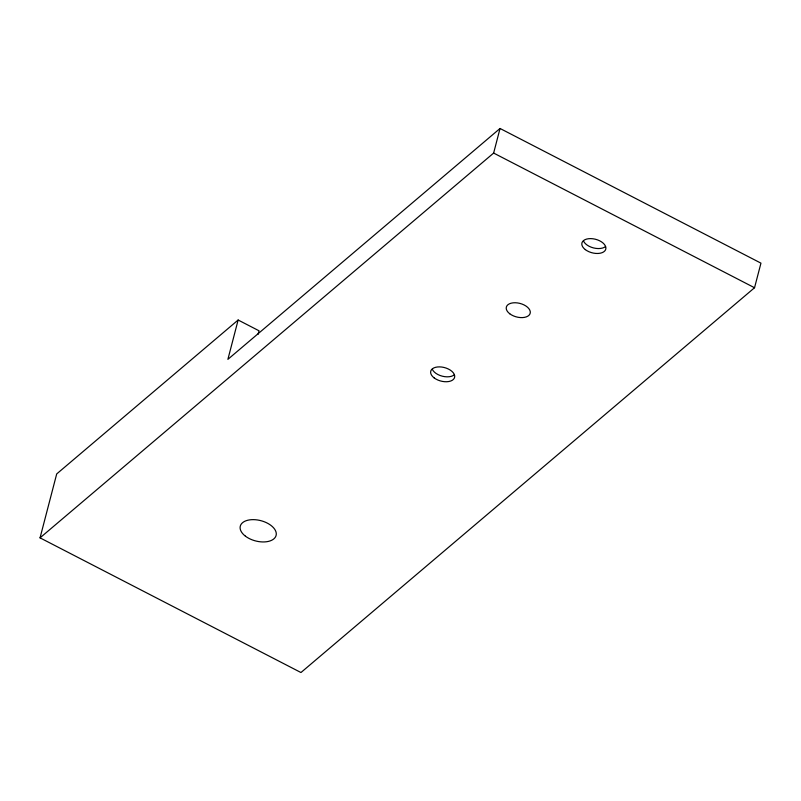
<?xml version="1.0" encoding="UTF-8"?>
<svg xmlns="http://www.w3.org/2000/svg" width="801" height="801" viewBox="0 0 801 801"><rect width="100%" height="100%" fill="white"/><g stroke="black" fill="none" stroke-linecap="round" stroke-linejoin="round"><path stroke-width="1.2" d="M238.137 320.01L227.895 359.349L500.044 128.47L760.95 263.149L754.542 287.739L300.956 672.53L40.05 537.851L56.701 473.932L238.137 320.01L259.013 330.783L258.082 334.327M40.05 537.851L493.636 153.061L500.044 128.47M493.636 153.061L754.542 287.739M605.576 246.518A12.335 6.989 14.6 0 1 593.541 247.93A12.335 6.989 14.6 0 1 583.478 240.951M454.377 374.788A12.335 6.989 14.6 0 1 442.342 376.2A12.335 6.989 14.6 0 1 432.28 369.211M509.716 313.742A12.335 6.989 14.6 0 0 529.902 314.052A12.335 6.989 14.6 0 0 515.153 302.748A12.335 6.989 14.6 0 0 509.716 313.742M434.112 377.872A12.335 6.989 14.6 0 0 454.307 378.192A12.335 6.989 14.6 0 0 439.559 366.878A12.335 6.989 14.6 0 0 434.112 377.872M245.386 536.139A18.493 10.473 14.6 0 0 275.664 536.61A18.493 10.473 14.6 0 0 253.547 519.639A18.493 10.473 14.6 0 0 245.386 536.139M585.311 249.612A12.335 6.989 14.6 0 0 605.496 249.922A12.335 6.989 14.6 0 0 590.748 238.608A12.335 6.989 14.6 0 0 585.311 249.612"/></g></svg>
